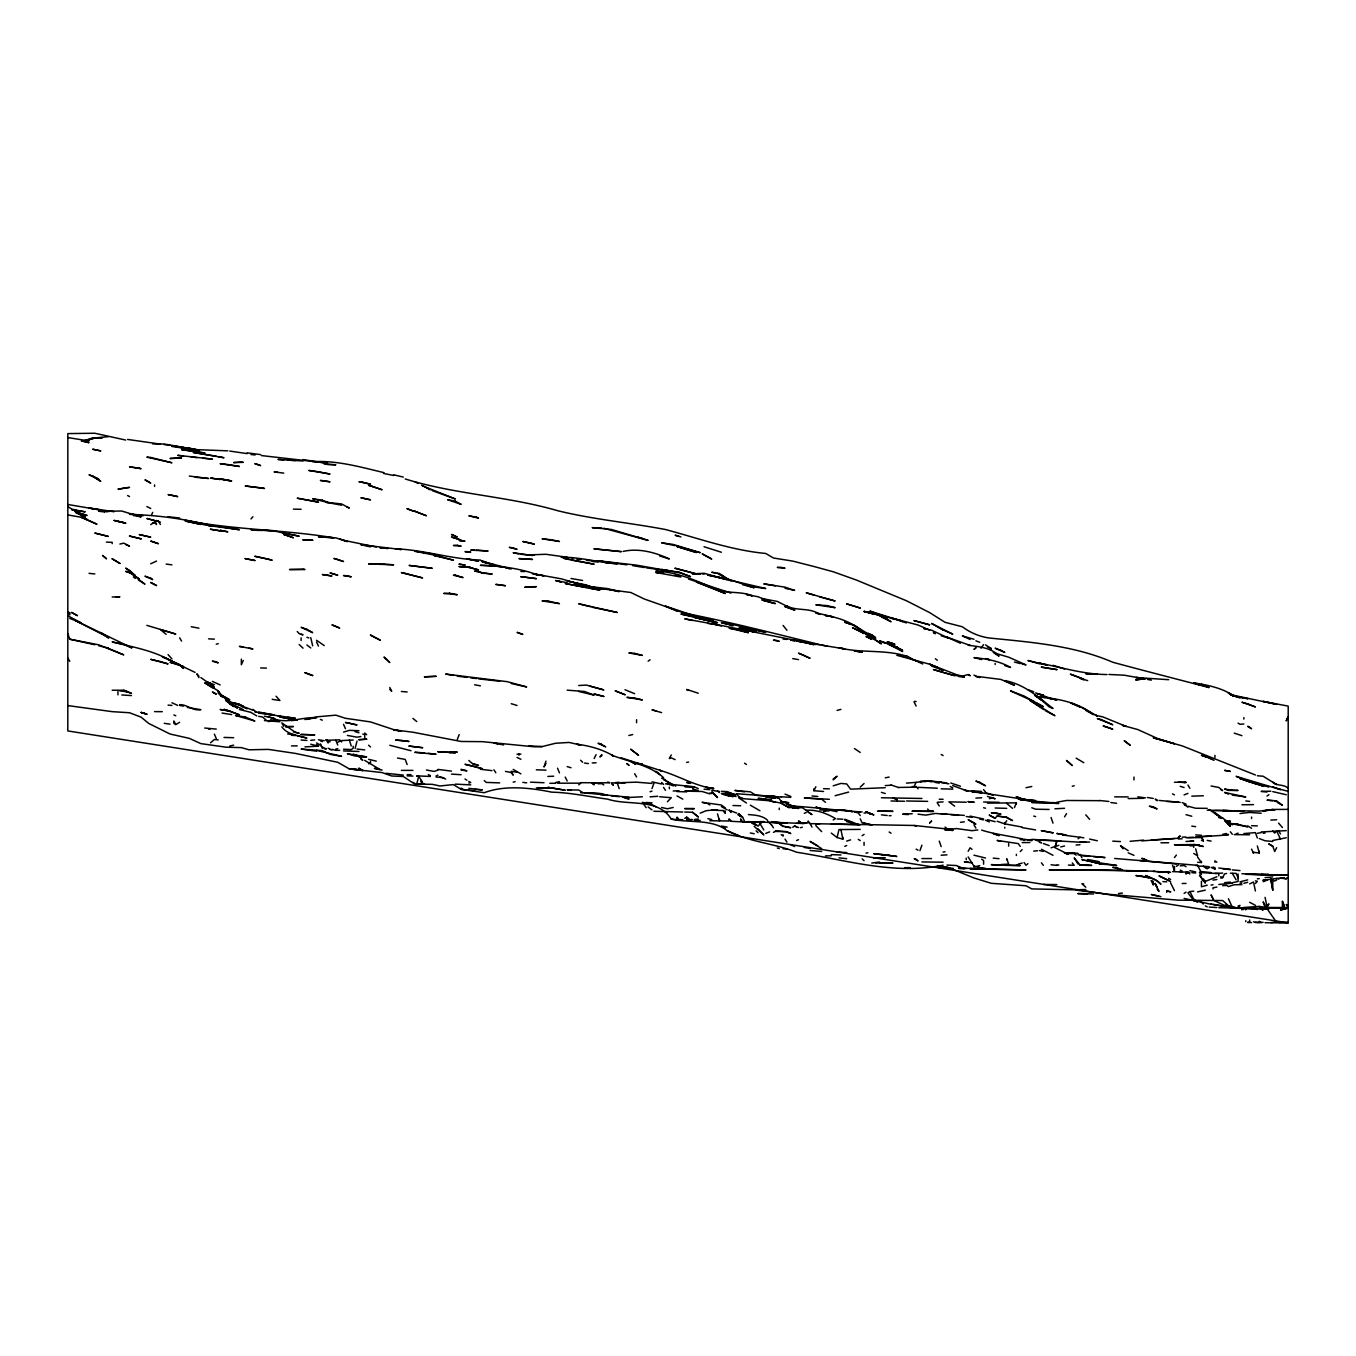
<?xml version="1.0" encoding="UTF-8"?>
<svg xmlns="http://www.w3.org/2000/svg" width="1356" height="1356" viewBox="0 0 1356 1356"><rect width="100%" height="100%" fill="white"/><g stroke="black" fill="none" stroke-linecap="round" stroke-linejoin="round"><path stroke-width="1.5" d="M842.856 837.33L842.856 839.161L837.076 837.533L838.991 829.567L860.196 829.397M545.96 761.123L544.027 766.988L545.96 763.462M919.961 850.653L921.894 845.212M651.982 788.565L653.914 783.344M1014.441 807.6L1016.373 802.854L987.439 803.125M151.38 515.382L152.669 512.382M243.266 660.474L241.351 664.745L241.351 659.135M357.018 741.122L355.086 748.495M921.894 781.548L916.114 782.361L914.181 786.429L912.249 786.65M823.567 791.497L813.939 790.717L815.854 786.751M594.148 758.529L596.081 754.648M1276.64 847.686L1274.708 851.517L1272.775 846.28L1268.928 843.991L1272.775 846.28M1220.722 878.095L1222.654 877.671L1224.587 873.874L1226.502 873.484M671.271 754.953L669.339 758.529L671.271 757.835L675.119 759.631M968.167 851.263L970.099 847.839L972.015 849.314M1064.562 816.854L1066.494 813.651M1006.728 820.702L1004.796 823.872L997.084 821.261M457.277 739.512L459.192 734.596M1243.859 907.469L1259.283 906.384L1265.063 907.283L1268.928 903.91L1266.996 907.469L1288.2 907.537L1286.268 904.486L1288.2 906.554M1174.449 857.585L1176.381 855.06M601.861 754.512L599.928 756.97L601.861 755.563M250.979 518.958L252.911 516.721M1255.419 883.502L1257.351 881.247L1255.419 880.858M667.406 801.803L671.271 797.701L659.694 796.769M1020.221 851.585L1022.153 849.619M975.879 647.507L973.947 649.456L975.879 648.066M833.211 779.886L837.076 776.225L833.211 778.954M860.196 787.141L864.06 783.531M981.015 648.253L983.592 644.609M578.724 784.836L580.656 783.158L557.519 783.192M210.502 742.817L214.35 739.529L218.214 739.868M1187.941 872.196L1186.025 873.789L1187.941 872.196L1172.533 871.62M997.084 816.058L1006.728 817.261L1004.796 816.787L1012.508 820.6L1006.728 817.261L997.084 816.058L995.151 818.295L989.372 815.159L995.151 818.295M1288.2 877.807L1286.268 878.129L1286.268 879.197L1280.488 877.637L1278.555 879.146L1278.555 878.196L1263.131 880.281M648.134 661.186L650.066 659.745M1266.996 796.023L1268.928 794.65M1178.313 837.228L1180.228 835.872L1178.313 838.228L1151.312 840.008M1189.873 891.587L1187.941 892.858L1193.738 900.638L1197.585 901.994L1193.738 899.181L1189.873 891.587L1193.738 891.163M1176.381 866.315L1178.313 865.026M1184.093 893.401L1186.025 892.129M765.733 833.398L769.598 831.872M862.128 835.703L864.06 834.432M150.736 524.619L154.584 522.094L156.516 523.721M684.763 818.346L686.695 817.176L690.543 820.278L686.695 819.804L686.695 817.176L688.628 818.973M798.515 827.567L794.65 825.957L792.735 827.313M833.211 819.973L835.143 818.838M175.788 724.528L173.873 721.002L173.873 723.324L175.788 724.528L179.653 722.307M1249.639 883.926L1253.503 882.027L1255.419 890.977M1058.782 845.364L1051.07 847.805M694.408 819.533L698.255 818.973M773.445 832.364L775.378 831.414L786.938 831.736L790.802 833.55L786.938 832.126M1239.994 881.858L1247.706 879.858M871.772 863.043L879.485 862.043M835.143 795.701L848.636 792.09M150.736 563.774L156.516 561.079M1197.585 866.128L1203.365 866.213L1207.23 868.62L1209.162 867.738M796.582 840.55L798.515 839.686M1201.45 874.671L1199.518 872.484L1201.45 871.586L1211.078 872.569M87.106 440.378L83.258 441.073L92.903 437.802L102.531 437.666L94.818 437.971L85.191 440.564L89.038 440.937L67.834 437.581M337.746 742.207L339.661 741.359M1203.365 880.824L1199.518 875.027L1205.298 883.197L1205.298 881.434L1216.874 876.773M353.17 740.037L341.593 740.562L341.593 741.902L339.661 739.851L326.169 740.291M700.188 813.176L705.967 810.735L711.747 810.125L723.324 810.566L725.257 813.125L725.257 810.939M1247.706 882.264L1243.859 883.332M436.056 775.971L437.988 775.174M1239.994 883.705L1241.927 882.909M732.969 805.515L740.681 805.752M1238.079 906.13L1239.994 905.367L1238.079 907.554L1243.859 907.893M1261.216 832.618L1257.351 833.313M1184.093 794.887L1187.941 793.396M804.294 813.295L806.227 812.549M1286.268 830.635L1261.216 831.94M979.727 865.586L973.947 867.179M1078.054 838.788L1079.986 837.262L1062.629 835.008M1027.933 863.67L1026 865.247L1024.068 862.501M1266.996 809.939L1263.131 811.38L1272.775 809.447L1288.2 809.396M1236.147 833.855L1238.079 833.143M437.988 770.072L434.14 771.428L426.428 769.988M306.897 719.409L316.541 716.866L335.813 715.154L345.458 718.29L370.51 721.917L395.579 730.24L401.359 731.121L393.647 729.816L412.936 732.223L461.125 741.478L482.329 741.664L534.383 746.817L542.095 746.597L555.587 743.258L569.096 742.444L580.656 745.054L576.809 744.224C589.555 745.766 602.369 749.326 613.437 755.953L611.505 755.089C628.896 761.886 649.422 764.852 663.559 777.649M650.066 791.735L651.982 791.124M846.703 841.093L850.568 839.889M89.038 439.785L94.818 437.971L108.311 436.7M833.211 785.819L840.923 783.429L846.703 783.938L850.568 789.158L885.265 787.7M983.592 801.989L999.016 802.328M468.837 783.09L470.769 782.497L468.837 781.48M216.282 644.219L218.214 643.642M989.372 798.701L991.304 798.125M800.447 827.719L802.362 827.177M1207.23 885.163L1201.45 886.773L1201.45 881.214M1263.131 881.654L1265.063 881.129M1213.01 900.062L1230.367 908.113L1232.299 907.588M837.076 710.425L840.923 709.374M968.167 674.559L970.099 675.644L968.167 674.559L962.387 676.119L956.607 674.695L929.606 664.203L896.841 655.321L908.401 656.779L912.249 659.067L902.621 656.033L908.401 656.779C885.943 648.965 861.823 653.524 838.991 647.795L844.788 648.914L796.582 641.1M1018.288 864.111L1022.153 863.077M1286.268 837.754L1272.775 840.483M513.178 782.158L515.111 781.649M343.526 732.138L349.306 730.342L358.95 730.748M1195.653 836.94L1211.078 835.788M1263.131 880.213L1266.996 880.434M1184.093 782.649L1186.025 782.175L1174.449 782.259M628.862 735.511L632.71 734.545M1197.585 891.892L1205.298 890.146M1286.268 908.554L1280.488 910.029L1288.2 908.062L1265.063 907.961M119.887 544.044L123.735 543.163L129.532 546.163L125.667 544.468M1060.714 846.907L1064.562 846.008M609.573 782.785L592.216 782.887L594.148 784.836L592.216 783.429M1072.274 786.209L1074.206 785.768M1222.654 834.364L1226.502 833.482M673.203 807.481L667.406 808.786L661.626 807.481M67.834 705.578L112.175 711.646L129.532 712.748L141.092 717.155L148.804 723.494L170.008 734.003L189.298 738.359L200.858 743.613L225.927 747.173L241.351 747.614L249.063 749.8L268.335 749.393L295.32 753.394L337.746 762.292L349.306 768.903L382.087 772.581L391.714 775.988L403.291 776.496L414.851 784.158L432.208 784.31L439.92 785.971L453.413 784.599L461.125 789.345L484.262 792.701C504.957 784.904 530.23 787.768 551.739 792.158C570.707 792.633 588.724 796.633 607.641 799.142C628.777 806.091 658.016 797.667 671.271 819.109C688.95 823.177 712.341 818.668 727.172 830.72C749.207 842.076 774.09 843.263 796.582 852.229C845.093 859.721 893.536 875.298 943.098 865.179M229.774 746.003L233.639 745.156M337.746 748.631L335.813 749.054L335.813 750.36L339.661 750.309M739.393 797.311L736.817 794.345L732.969 795.175L736.054 796.633M837.076 818.939L842.856 819.194M1026 787.717L1031.78 786.497M686.695 762.428L688.628 762.038M1130.107 841.296L1143.6 840.11M416.784 775.971L418.716 776.31L416.784 783.887L424.496 783.649M1056.849 802.227L1066.494 800.481L1099.258 800.667M304.964 719.528L316.541 717.663C301.727 716.765 286.387 724.528 272.183 718.138L277.98 720.765L274.115 719.019M1230.367 908.147L1236.147 907.978M555.587 782.514L559.452 781.768M885.265 777.819L889.129 777.073M208.57 729.138L210.502 728.765M1216.874 887.078L1213.01 887.807L1213.01 888.943M268.335 721.595L270.268 721.239M104.463 511.941L98.683 511.246L121.82 511.043L141.092 516.89L137.244 516.161M1278.555 921.826L1270.843 922.588M112.175 690.238L123.735 690.255L131.447 693.391L123.735 690.255M1276.64 704.34L1263.131 701.357L1288.2 706.12L1288.2 922.86L1265.063 922.707M846.703 845.517L844.788 846.33M1203.365 795.752L1191.805 796.158M1265.063 877.637L1272.775 876.942M1245.791 908.52L1255.419 908.978L1253.503 908.113L1257.351 909.554L1255.419 908.401M626.93 797.548L642.354 796.786M360.882 736.579L357.018 737.189L347.373 735.427M1213.01 880.095L1216.874 879.502M657.779 796.277L650.066 796.853M1211.078 885.078L1213.01 884.79M152.669 522.891L154.584 522.602M823.567 811.464L829.364 810.617L827.431 810.142M943.098 852.06L945.03 851.788M623.065 551.417C638.778 547.943 655.05 552.333 669.339 558.926L659.694 555.96M358.95 756.97L366.662 756.868L347.373 753.75L355.086 755.97M815.854 824.414L819.719 823.872M297.252 745.885L291.472 745.919M912.249 813.719L902.621 814.244L908.401 814.583M865.992 853.094L867.908 852.805M977.812 829.923L972.015 830.703L956.607 828.584L945.03 829.719L952.743 830.448M1153.244 871.45L1170.601 872.264M1118.547 893.536L1122.395 893.045M580.656 792.735L601.861 793.718L607.641 795.345L599.928 794.43L628.862 797.209M355.086 731.596L358.95 732.782M966.235 802.227L948.895 801.871L954.675 806.142M1272.775 809.447L1259.283 811.091L1222.654 810.549L1243.859 811.38M1222.654 835.042L1228.434 834.364M264.471 720.578L279.895 721.765M804.294 822.753L808.142 822.939L808.142 821.024L810.074 823.634L914.181 825.465L952.743 829.601L945.03 829.719M960.455 822.295L964.319 821.838M1218.79 884.502L1232.299 883.146M742.596 798.65L769.598 800.752L781.158 803.176L788.87 807.549L802.362 807.718L812.007 814.6L808.142 812.125M1239.994 813.515L1249.639 812.43L1261.216 813.261M258.691 716.341L262.555 716.985L266.403 720.358M1195.653 865.552L1197.585 865.331L1201.45 872.891M979.727 659.219L981.659 659.457L973.947 657.609C986.371 658.813 999.27 660.999 1010.576 667.44L1004.796 665.576M1064.562 808.295L1054.917 808.786M131.447 695.577L121.82 694.95M1228.434 834.906L1201.45 836.788L1203.365 840.991L1201.45 840.313M1033.713 851.127L1037.577 850.754M1241.927 804.769L1253.503 804.65M1224.587 882.671L1230.367 882.095M310.744 740.308L314.609 739.935M1222.654 885.722L1226.502 885.349L1228.434 886.553L1234.214 884.739L1241.927 884.654M869.84 814.244L871.772 814.075L865.992 811.854L873.705 814.871L865.992 811.854M1068.426 865.077L1074.206 865.298L1072.274 862.925M1270.843 820.092L1276.64 819.753M517.043 754.19L520.89 754.089M1076.122 845.042L1079.986 844.703M906.469 783.124L916.114 782.361M1180.228 865.857L1184.093 865.518L1186.025 866.687M1199.518 872.484L1218.79 873.637L1218.79 875.807M1232.299 882.722L1238.079 881.502L1238.079 873.959M106.395 511.551L112.175 511.076L104.463 511.704M796.582 823.312L806.227 823.261M1056.849 865.094L1058.782 864.942M975.879 798.108L981.659 797.769M615.353 782.565L619.217 782.276M937.318 802.277L943.098 801.888M1128.175 796.921L1114.683 796.87M1243.859 723.968L1239.994 724.274L1238.079 723.121M1263.131 833.228L1265.063 833.076M291.472 720.646L297.252 720.036L291.472 719.985M1141.684 840.89L1174.449 838.567M1257.351 878.79L1259.283 878.671M1228.434 907.961L1218.79 907.689M208.57 638.846L214.35 639.151M941.183 855.229L946.963 854.839M1189.873 841.381L1193.738 841.127L1186.025 841.432M885.265 785.599L891.045 785.226M561.384 557.248C580.215 556.96 598.606 562.655 617.285 563.791L605.725 562.757M889.129 815.753L891.045 815.634M162.296 711.68L154.584 711.612M927.673 801.362L906.469 800.989M1178.313 839.008L1182.161 838.788M1243.859 833.584L1255.419 832.618L1257.351 837.974M116.023 597.013L119.887 596.81L112.175 596.979M941.183 788.836L952.743 789.124M578.724 685.509L586.436 685.085L603.793 689.916L590.301 686.255M1288.2 922.317L1278.555 922.504M401.359 770.378L412.936 770.394M1143.6 798.294L1128.175 798.582M1222.654 873.111L1214.942 873.366M455.345 784.124L470.769 784.887M592.216 762.953L596.081 762.784M316.541 744.63L318.457 746.19L304.964 746.868M547.875 776.446L553.672 776.208M598.013 783.785L601.861 783.615L603.793 784.921M673.203 790.989L678.983 790.751M966.235 816.498L972.015 817.38M1186.025 837.737L1201.45 837.601M1234.214 834.601L1249.639 834.788M1187.941 837.533L1193.738 837.296M474.617 549.977L470.769 550.129L488.109 551.028L476.549 550.078M1016.373 865.264L1018.288 865.196M1286.268 874.993L1288.2 874.925M285.692 726.799L293.404 726.562L285.692 726.511M569.096 789.921L578.724 790.006L582.588 792.497M925.758 781.581L919.961 781.565L925.758 780.751L946.963 782.904M1182.161 837.16L1186.025 837.025M995.151 808.006L1006.728 808.362M542.095 746.597L528.603 745.817M1159.024 871.976L1166.736 871.755L1168.669 872.976L1168.669 871.586M1079.986 889.689L1085.766 889.519M1255.419 922.555L1263.131 922.334M293.404 509.144L301.117 509.28M561.384 557.401L567.164 557.248L545.96 554.282L530.535 554.824L534.383 555.265M933.47 811.38L912.249 811.193L933.47 811.38L929.606 811.312L927.673 809.024M885.265 857.687L873.705 857.958M864.06 813.041L865.992 812.99M840.923 854.958L831.279 854.636M904.554 867.721L910.334 867.603M790.802 797.328L781.158 796.786M166.161 564.096L171.941 564.825M898.757 787.429L916.114 787.175M1089.631 842.076L1079.986 842.042L1085.766 842.076M189.298 449.361L227.842 450.836M1108.903 801.464L1099.258 800.481M825.499 855.89L831.279 855.805M682.831 812.007L653.914 811.278M1226.502 821.329L1230.367 821.278L1226.502 821.329M946.963 783.751L948.895 783.734M1270.843 791.209L1261.216 791.395L1266.996 791.972M1022.153 842.601L1029.865 842.517M1160.956 842.822L1168.669 842.737M1193.738 844.534L1174.449 844.788L1199.518 844.957L1193.738 844.534L1203.365 846.5L1195.653 844.754M1026 839.449L1020.221 839.483L1031.78 840.025M1087.698 859.518L1099.258 861.67M407.139 774.649L411.004 774.632M549.807 783.293L555.587 783.26M831.279 824.024L860.196 824.889L850.568 823.007L858.28 824.516L844.788 819.227M943.098 862.196L921.894 861.924M1230.367 873.213L1236.147 873.383L1238.079 877.79M89.038 507.941L114.107 511.754M343.526 750.936L358.95 751.461M881.417 797.769L921.894 798.464M759.953 821.6L763.801 821.6M939.25 868.128L948.895 868.111M1066.494 853.534L1076.122 853.534M977.812 867.569L985.524 868.281M179.653 704.662C187.128 704.323 192.772 711.256 200.858 709.663L187.365 707.408M256.776 530.399L262.555 530.399M596.081 782.768L580.656 782.7M696.323 791.192L684.763 791.158L702.12 791.48L709.832 793.921M1060.714 840.805L1035.645 840.11L1039.493 841.364M376.29 761.157L368.595 759.326M694.408 820.38L700.188 820.414M891.045 800.972L904.554 801.26M711.747 809.888L717.544 809.922M1078.054 893.757L1087.698 893.824L1078.054 893.435M152.669 443.904L164.229 444.005L198.925 450.124L171.941 445.599M312.677 461.65C336.966 460.277 360.628 467.074 384.002 472.651M939.25 799.243L943.098 799.277M1054.917 802.633L1031.78 802.447L1058.782 803.447L1054.917 803.091M1214.942 810.515L1228.434 810.634L1207.23 810.176M875.62 862.941L892.977 863.094L879.485 862.772M621.15 782.632L636.574 782.175L651.982 783.429M1207.23 808.346L1195.653 808.244L1187.941 806.21M1245.791 874.332L1284.352 875.23L1245.791 874.128M1043.357 884.434L1056.849 884.57M1093.478 894.011L1083.834 893.621M1213.01 904.638L1238.079 908.317L1266.996 908.605L1276.64 922.436M177.721 447.056L191.213 448.446M567.164 690.153L584.521 691.492L594.148 695.153L578.724 691.441M461.125 770.038L466.905 770.835L461.125 769.31M786.938 823.058L771.513 822.211L804.294 823.533M611.505 783.531L613.437 785.277L611.505 782.887L624.997 783.158M684.763 812.041L692.475 812.261L698.255 816.871L692.475 812.261M690.543 819.549L692.475 819.566M1000.948 865.298L991.304 864.636L1020.221 865.569L1004.796 865.348M771.513 822.55L779.225 822.668L781.158 824.126L781.158 822.855M1211.078 867.332L1214.942 869.094L1214.942 867.552L1213.01 867.348M945.03 868.23L953.302 868.348M959.489 868.45L963.624 868.501M969.811 868.586L1026 869.925L972.015 868.908M436.056 776.988L443.768 777.734M544.027 782.717L530.535 782.175M759.953 822.363L746.461 821.939M1079.986 865.196L1091.546 865.382L1079.986 865.196M958.523 868.382L966.235 868.518M970.099 868.586L973.947 868.654L960.455 867.942L956.607 865.552L946.963 865.06M914.181 701.442L916.114 701.493M1056.849 865.365L1051.07 864.772M1247.706 874.196L1268.928 874.569L1261.216 874.332M520.89 571.469L524.755 571.554M499.686 782.887L486.194 782.412L484.262 780.564M692.475 786.734L684.763 786.582L692.475 786.853M536.315 787.938L553.672 788.277L565.232 790.209L547.875 787.361L553.672 788.277L538.247 787.683M661.626 783.988L651.982 781.887M686.695 791.887L677.051 791.548M806.227 810.244C816.431 809.498 826.414 813.312 835.143 818.363M1155.176 871.196L1126.26 870.705L1142.583 871.213M291.472 734.715L295.32 734.799L287.608 733.969M971.15 791.328L981.659 791.565L972.015 791.26L981.659 792.667M678.983 819.6L677.051 819.685L677.051 817.346L678.983 819.6L682.831 819.685M1108.903 674.457L1124.327 675.203L1143.6 678.661L1137.82 677.542M1209.162 907.079L1216.874 907.52M260.623 667.932L266.403 668.101M950.81 783.022L960.455 786.226M788.87 805.888C813.346 807.006 837.584 810.651 862.128 811.956M823.567 788.7L829.364 788.853M786.938 831.736L775.378 830.821M1079.986 842.229L1031.78 839.347M274.115 530.671L250.979 529.688L272.183 530.874M223.994 737.427L233.639 737.715M324.237 748.732L326.169 748.8M316.541 750.36L341.593 756.309L330.033 754.36L322.321 750.58L301.117 749.071L316.541 751.19M545.96 770.14L536.315 769.818M1137.82 796.836L1145.532 797.887M1180.228 802.379L1159.024 800.43M588.368 793.328L601.861 793.718L584.521 793.158M1156.871 871.637L1160.956 871.772M582.588 580.47L571.012 578.487M1268.928 810.04L1274.708 810.21M1251.571 825.702L1257.351 825.889M779.225 822.668L767.665 822.092M407.139 775.886L412.936 776.073M821.651 799.023L804.294 797.989L829.364 799.294M339.661 538.959L347.373 541.586L335.813 537.874L318.457 536.807L333.881 537.807C284.421 529.62 234.452 529.959 185.433 520.416L210.502 525.179L206.637 524.535M106.395 542.112L112.175 542.332L112.175 543.637M1166.736 801.498L1178.313 801.921M1189.873 845.771L1193.738 845.907L1193.738 847.398M1268.928 908.961L1241.927 908.062L1241.927 909.927M734.884 794.074L721.392 793.565L732.969 793.955L727.172 791.599L721.392 791.294M1076.122 855.161L1074.206 853.314L1064.562 852.941L1078.054 853.348L1078.054 854.822L1105.055 857.568L1093.478 856.602M646.202 567.842L669.339 570.944L636.574 565.147L599.928 561.011L626.93 564.842M418.716 775.971L430.276 776.429M819.719 809.956L842.856 810.074L852.5 811.702C840.432 808.108 827.668 812.041 815.854 807.04L821.651 808.854M860.196 812.159L854.416 811.922L858.28 812.905L860.196 815.566M921.894 858.551L931.538 858.551M198.925 523.789L212.417 526.162C185.263 518.789 157.804 515.161 129.532 514.399M586.436 560.435L601.861 561.096M571.012 789.921L567.164 789.751L571.012 790.395M1074.206 853.314L1064.562 852.873L1068.426 854.416L1054.917 847.619M495.821 566.062L480.397 565.316C500.025 565.808 519.755 568.3 538.247 575.063L534.383 573.995L544.027 575.842L532.467 573.842M1241.927 873.722L1253.503 874.298M1110.835 802.532L1116.615 803.277M769.598 796.277L775.378 796.565L736.817 793.752M1027.933 839.686L1031.78 839.873M837.076 852.06L846.703 852.551M326.169 464.311L335.813 464.803L324.237 464.142M1056.849 803.43L1020.221 799.701M619.217 796.701L611.505 795.87M709.832 820.736L729.104 821.007L729.104 819.16L731.037 821.295L750.309 822.312M1112.767 841.161L1120.48 841.567M416.784 776.208L418.716 776.31L422.564 782.192M665.491 811.752L667.406 811.854M838.991 857.873L846.703 858.687M1162.889 881.603L1166.736 881.807M1266.996 908.605L1259.283 908.198L1263.131 910.045L1261.216 908.927M601.861 528.162L592.216 527.637L611.505 529.467L648.134 540.383L603.793 528.264M474.617 789.446L482.329 789.87L468.837 788.361M792.735 807.922L798.515 808.227L790.802 807.108L798.515 808.532M1168.669 679.695L1135.887 677.525L1143.6 678.78M1232.299 869.908L1239.994 870.586M424.496 752.885L414.851 752.309L436.056 754.275L428.343 753.326M968.167 862.06L964.319 861.84L972.015 862.874M1247.706 922.266L1251.571 922.588M1178.313 782.175L1186.025 782.615M1024.068 799.616L1016.373 796.735L1024.068 799.616L1035.645 800.633L1020.221 799.057L1029.865 799.989M461.125 789.345L474.617 790.701M1195.653 834.906L1201.45 835.262M303.032 461.006L277.98 459.447L283.76 459.837M451.48 774.106L461.125 774.717M646.202 802.464L651.982 802.837M748.393 814.566C754.919 815.092 762.869 815.515 767.665 820.431M171.941 446.463L191.213 449.328M287.608 460.091L295.32 460.599M195.078 477.227L208.57 478.482L189.298 476.058M1097.343 673.983L1085.766 673.695L1093.478 674.288M168.076 705.154L171.941 705.408M301.117 740.037L306.897 740.427M437.988 769.411L451.48 771.123M765.733 795.921L781.158 796.989M1197.585 862.28L1201.45 862.535L1201.45 861.382M401.359 691.475L407.139 691.967M785.022 802.057L788.87 802.803L781.158 801.498L779.225 798.531L773.445 796.447L756.089 795.311L750.309 791.836L734.884 790.446L744.529 791.853M1114.683 858.467L1197.585 865.331M1272.775 880.892L1272.775 890.214L1270.843 879.23L1274.708 881.027L1276.64 880.027L1276.64 878.366M821.651 851.449L810.074 850.483M783.09 848.788L786.938 849.059M825.499 615.438C838.55 617.489 852.009 622.302 862.128 631.15M918.046 787.311L937.318 788.226M725.257 807.871L721.392 805.023L702.12 802.294L705.967 803.311M222.062 479.176L218.214 478.888L231.706 481.007L222.062 479.176L229.774 480.583M478.482 678.864L499.686 681.221M1218.79 868.026L1230.367 869.332M1081.918 855.704L1089.631 856.314M1232.299 795.091L1245.791 796.989L1224.587 792.446L1228.434 794.124M491.974 770.632L480.397 769.259M1209.162 866.704L1203.365 866.23L1207.23 868.62M941.183 782.056L925.758 780.751L931.538 781.785M972.015 791.819L981.659 792.904M945.03 814.261L935.386 813.447L925.758 815.125L918.046 814.159M1139.752 860.552L1176.381 863.925M1186.025 872.196L1189.873 872.518M881.417 854.585L889.129 855.246L873.705 853.687L896.841 856.467L885.265 854.907M1257.351 775.751L1263.131 776.242L1276.64 784.599L1272.775 782.259C1277.267 786.412 1284.064 783.904 1288.2 788.345M1272.775 800.667L1266.996 800.176L1276.64 800.871L1282.42 805.261L1277.911 802.871M665.491 783.836L694.408 786.785M1191.805 872.688L1195.653 873.01M1180.228 872.044L1182.161 872.213M937.318 866.06L946.963 866.908L973.947 877.976L991.304 883.315L1026 885.756L1031.78 888.909L1074.206 889.824L1106.971 894.146L1178.313 900.164L1222.654 900.537L1230.367 907.367L1211.078 903.927M505.466 771.395L511.246 772.564L513.178 775.14L511.246 771.344L517.043 772.242M567.164 582.639L555.587 580.554L561.384 582.114L557.519 580.876M204.722 728.036L216.282 729.087M812.007 795.955L817.787 796.464M351.238 768.699L357.018 769.208M993.236 858.145L999.016 858.67M1228.434 906.011L1230.367 906.198M663.559 573.215L655.846 572.52L680.915 577.012M331.949 749.292L335.813 750.36M946.963 814.261L941.183 813.719L964.319 815.397M950.81 814.617L958.523 815.329M771.513 799.616L758.021 798.362L765.733 799.074M202.79 458.209L212.417 459.108L177.721 455.328L183.501 456.141M592.216 561.503L598.013 562.028M468.837 567.3L478.482 569.859L470.769 567.825M783.09 639.066L786.938 639.439M964.319 676.576L952.743 675.135L933.47 669.593L954.675 675.746M1049.137 809.464L1035.645 809.193L1031.78 807.769M704.035 789.175L709.832 789.717M677.051 819.685L671.271 819.109M250.979 454.548L255.148 454.955M261.403 455.565L327.542 463.125M594.148 588.046L605.725 589.25M291.472 735.223L295.32 735.613M723.324 794.565L734.884 796.108M717.544 589.47C728.731 593.962 741.122 590.962 752.241 595.86L746.461 594.453L758.021 596.776L767.665 600.572L761.886 598.555L777.31 601.42L788.87 607.234L786.938 606.098C797.277 611.285 810.142 607.319 819.719 614.404L815.854 612.929M89.038 573.351L94.818 573.927M700.188 574.283L692.475 573.893L704.035 573.283L719.46 577.52M520.89 554.248L532.467 555.452L513.178 552.79L518.958 553.892M1245.791 800.955L1249.639 801.362M119.887 690.95L127.6 691.746L123.735 691.204M133.38 515.585L137.244 515.975M318.457 739.732L324.237 740.715M191.213 456.989L197.01 457.616M792.735 639.964L815.854 644.456L713.68 623.93L721.392 626.048M945.03 829.567L952.743 830.414M357.018 749.054L364.73 749.902M355.086 755.614L364.73 756.682M1106.971 674.542C1083.19 674.373 1060.663 667.067 1037.577 662.779L1047.205 665.101L1027.933 660.525L1039.493 663.813M243.266 646.846L239.419 646.405L252.911 648.931L249.063 648.168M179.653 518.026L168.076 516.704M1054.917 699.798L1056.849 700.035L1049.137 698.103M287.608 717.324L295.32 718.222L258.691 713.087M881.417 814.854L887.197 815.515M677.051 611.217L665.491 606.132L696.323 616.438L713.68 620.15L692.475 615.98L644.27 598.996L630.777 592.487L598.013 588.267L567.164 581.046L586.436 584.995L594.148 588.131L590.301 586.623L607.641 588.606L619.217 591.589L609.573 589.674M1153.244 798.447L1147.464 797.481M522.823 782.378L526.67 782.836M229.774 451.073L247.131 453.616M470.769 677.864L476.549 678.559M781.158 801.057L792.735 806.227L786.938 804.074M1222.654 868.704L1230.367 869.637M1186.025 883.434L1182.161 883.502M1000.948 864.552L1008.661 864.111L1006.728 858.704L1006.728 859.653M815.854 612.793L833.211 616.878L825.499 615.624M713.68 788.243L705.967 787.294L713.68 788.684C694.509 785.853 678.051 775.446 659.694 770.31L661.626 770.869L621.15 757.818M349.306 768.903L362.798 770.581L358.95 768.259L362.798 770.581M457.277 676.186L466.905 677.39M268.335 714.527L274.115 715.256M1089.631 839.093L1097.343 840.771M571.012 560.045L594.148 564.215L563.299 558.18L569.096 559.587M1259.283 922.673L1253.503 921.843M247.131 452.853L260.623 454.599M160.364 444.107L127.6 439.429M164.229 444.599L170.008 445.344M584.521 763.072L588.368 763.564M1259.283 851.229L1259.283 853.026L1253.503 852.28L1253.503 853.297L1251.571 849.127M283.76 473.125L274.115 471.871L277.98 472.38M200.858 523.45L204.722 523.975M837.076 811.685L829.364 810.125M754.173 586.979L765.733 588.521L707.9 575.012M1191.805 826.143L1195.653 826.668M171.941 445.87L198.925 450.124M1045.29 697.713L1037.577 696.662C1057.019 698.611 1077.867 701.933 1093.478 714.663L1085.766 710.391M141.092 712.425L146.872 714.171L141.092 712.425L144.956 713.578M1197.585 684.17L1207.23 686.594L1201.45 684.339L1209.162 687.577C1176.906 679.136 1144.871 670.932 1112.767 662.253C1073.833 645.405 1031.153 642.236 989.372 638.015A57.85 57.85 0 0 1 962.387 626.777L945.03 622.319L929.606 612.573L906.469 600.759L856.348 580.029L833.211 571.757L813.939 566.503L792.735 561.096L773.445 558.011L765.733 553.468C731.206 550.214 698.747 538.4 665.491 529.518C629.574 522.704 593.114 519.433 557.519 510.67C507.669 496.143 454.938 494.431 405.224 478.956M941.183 782.565L945.03 783.107M164.229 723.324L170.008 724.138M1085.766 860.399L1089.631 860.941M871.772 825.092L862.128 822.77L860.196 818.838M785.022 826.889L790.802 827.702L783.09 826.075L779.225 823.482L783.09 826.601M707.9 623.421L717.544 624.811L684.763 618.845L692.475 620.489M1079.986 837.262L1083.834 837.822M272.183 699.34L279.895 700.493L276.048 696.204M711.747 790.345L719.46 791.48M239.419 709.51L250.979 712.392M1211.078 785.988L1218.79 787.446L1222.654 790.65L1220.722 789.582M958.523 676.441L964.319 677.339M497.754 566.401L503.534 567.3M129.532 513.721L143.024 515.805M90.971 508.483L98.683 509.687L67.834 504.5M1064.562 834.652L1056.849 833.465L1066.494 835.228M303.032 459.582L325.949 463.176M675.119 575.147L678.983 575.758M536.315 574.537L534.383 573.978L561.384 578.842L578.724 583.944M979.727 868.281L985.524 869.196L973.947 866.026M1288.166 922.843L67.8 730.935L67.834 433.598L94.818 433.242L125.667 440.056M1193.738 682.848L1199.518 684.763L1193.738 682.882C1207.772 685 1222.383 687.984 1234.214 696.153L1232.299 695.425L1239.994 697.967M977.812 676.491L1000.948 679.458L1014.441 685.305L1010.101 683.255M727.172 827.109L721.392 826.058L725.257 828.279M385.935 773.276L403.291 775.09M576.809 558.875L580.656 559.503M222.062 713.053L231.706 714.595M632.71 565.638L644.27 567.52M1087.698 865.026L1079.986 864.891L1074.206 857.89L1078.054 864.06M1265.063 786.158L1268.928 786.785L1247.706 781.293L1236.147 776.361L1280.488 789.616L1272.775 786.751M1272.775 841.483L1265.063 840.788L1259.283 838.533M804.294 847.483L810.074 848.432M586.436 587.657L565.232 583.521L599.928 590.08L588.368 588.114M94.818 644.761L69.766 639.201L67.834 633.642M1022.153 827.058L1004.796 823.872L1004.796 822.516M775.378 585.826L763.801 583.877L785.022 587.148L794.65 590.385L790.802 589.623M179.653 705.459L183.501 706.12M846.703 821.702L850.568 822.363M1022.153 827.618L1035.645 829.94M792.735 658.609L798.515 659.626M453.413 675.407L445.7 674.068L507.398 681.695L526.67 686.933L511.246 683.509M935.386 782.446L939.25 783.124M576.809 558.723L580.656 559.418M67.834 514.924L81.326 517.297L96.751 524.111L81.326 517.297L87.106 519.145M599.928 743.63L598.013 743.291L605.725 746.868L599.928 743.63L601.861 744.546M572.944 584.911L580.656 586.3M686.695 782.565L690.543 783.243M1207.23 840.398L1211.078 841.11M968.167 837.262L972.015 838.161M1083.834 884.044L1081.918 883.688L1085.766 887.214M748.393 585.894L752.241 586.623M661.626 572.198L655.846 571.113C680.814 572.096 702.984 583.826 725.257 593.521L696.323 581.978L721.392 591.708M474.617 684.78L480.397 685.848M191.213 626.726L198.925 628.184M69.766 639.201L98.683 644.812L123.735 654.863L106.395 647.609L108.311 648.117L98.683 645.71M258.691 712.019L274.115 714.934L254.843 711.934M750.309 832.991L754.173 833.72M287.608 533.976L299.184 536.179L274.115 530.976M117.955 521.331L125.667 523.145L114.107 520.433L125.667 523.145M1286.268 794.752L1272.775 791.616M979.727 819.109L983.592 819.855M715.612 573.012L711.747 572.266L719.46 573.503L731.037 581.114M1147.464 679.407L1151.312 680.153M725.257 792.09L731.037 793.226M1276.64 704.391L1230.367 694.628L1234.214 696.153L1228.434 693.102L1234.214 696.153M383.511 473.43L393.647 475.464M218.214 456.599L223.994 457.752L193.145 452.429L216.282 456.226M677.051 795.955L682.831 799.142M1241.927 909.147L1243.859 909.537M628.862 798.311L623.065 797.142L628.862 799.311M1039.493 850.602L1043.357 851.382M277.98 715.883L281.828 716.663M505.466 567.706L509.331 568.486L484.262 561.859M1166.736 890.994L1170.601 891.773L1166.736 890.994L1166.736 892.367M879.485 614.658L864.06 611.454L871.772 612.505L887.197 618.658L879.485 615.658M268.335 717.036L274.115 718.239L264.471 716.222M675.119 545.654L661.626 542.824L673.203 544.451L700.188 552.672L677.051 546.146M588.368 587.046L592.216 587.86M376.29 547.01L343.526 540.281M729.104 625.031L732.969 625.845M821.651 645.015L827.431 646.236M810.074 643.863L813.939 644.676L802.362 641.252L808.142 643.202M970.099 816.092L983.592 818.973M574.876 583.266L586.436 586.419M796.582 640.913L812.007 644.202M507.398 568.164L511.246 568.995M686.695 782.344L690.543 783.175M571.012 557.621L572.944 558.045M723.324 793.853L725.257 794.277M1184.093 898.418L1211.078 904.283M750.309 629.015L765.733 632.235L740.681 626.709L748.393 628.591M1027.933 839.906L1031.78 840.754M1022.153 664.033L1026 664.881L1008.661 657.185L993.236 652.626M1160.956 896.655L1151.312 894.502L1159.024 896.231M748.393 821.499L754.173 823.041L758.021 826.16L761.886 821.939L769.598 822.533M382.087 770.072L374.375 768.36L380.155 769.581L364.73 760.411M819.719 644.575C774.174 633.438 728.494 621.658 682.831 612.793M370.51 546.892L360.882 544.688L401.359 549.553L395.579 548.841C424.259 549.824 451.633 559.418 480.397 560.028L482.973 562.299M607.641 782.107L609.573 782.548M293.404 731.901L299.184 733.223L295.32 732.291L281.828 722.918L283.76 726.324M397.511 758.038L405.224 759.394L407.139 764.547M1189.873 870.62L1195.653 871.959M250.979 712.459L256.776 715.917M1259.283 784.955L1263.131 785.836M707.9 818.651L711.747 819.549M702.12 573.724L704.035 574.181M732.969 796.82L723.324 793.497M973.947 855.178L985.524 858.026M767.665 601.776L775.378 603.59L761.886 599.894L765.733 601.318M497.754 743.885L493.906 742.969L503.534 744.952M908.401 657.575L919.961 662.304M393.647 474.786L403.291 477.092M819.719 596.911L835.143 600.996L806.227 592.792L813.939 595.047M281.828 532.586L285.692 533.518M1022.153 838.889C1008.593 835.754 994.999 834.364 981.659 830.126M297.252 735.8L306.897 738.122C298.269 735.308 287.642 734.952 281.828 726.901M887.197 643.778L902.621 650.27L891.045 644.354L879.485 640.846L885.265 643.32M864.06 823.024L871.772 824.906M590.301 606.674L578.724 603.793L617.285 612.471L592.216 607.251M146.872 625.353L175.788 634.066L160.364 629.557L166.161 634.32M1182.161 802.599L1186.025 804.125M1000.948 841.398L997.084 840.432L1018.288 843.601L1020.221 846.398M1047.205 697.967L1051.07 698.933M798.515 807.295L786.938 804.379M1278.555 788.87L1288.2 791.311M742.596 627.777L756.089 631.201L736.817 625.353L721.392 622.692L727.172 624.455M310.744 744.224L318.457 746.19M698.255 790.48L692.475 788.989L694.408 786.938L698.255 788.582M707.9 575.215L727.172 579.046L721.392 574.978M731.037 593.114L688.628 579.097M983.592 807.735L985.524 808.227M987.439 819.702L995.151 821.702M1087.698 860.501L1101.191 864.009L1116.615 865.433L1091.546 861.619L1101.191 864.009L1081.918 859.619L1083.834 859.992M482.329 561.604L493.906 564.808L484.262 562.367L488.109 563.113L482.329 560.74M727.172 578.775L754.173 587.758L742.596 584.673M301.117 634.303L303.032 634.811L299.184 633.659L297.252 631.506M785.022 794.124L790.802 796.447M785.022 588.216L788.87 589.233M725.257 579.148L717.544 577.097L727.172 579.876M636.574 536.773L642.354 538.315M1014.441 662.033L1020.221 663.592M1035.645 692.882L1053.002 699.238M1186.025 814.668L1191.805 816.244M1033.713 816.075L1035.645 816.6M738.749 797.057L742.596 798.125M623.065 796.87L626.93 797.938M987.439 659.118L985.524 658.575L989.372 659.728M773.445 801.854L775.378 802.413L769.598 800.752M210.502 683.017L206.637 681.932L214.35 684.678M729.104 810.193L736.817 813.125M873.705 614.2L864.06 611.454L877.552 614.912M156.516 521.585L156.516 520.551L160.364 522.145M898.757 620.133L869.84 611.081L881.417 615.59L891.045 621.743L881.417 616.997M655.846 710.934L651.982 709.815L661.626 712.629M931.538 666.067L943.098 670.356L939.25 668.627M567.164 766.598L571.012 767.733M306.897 637.32L308.829 637.896M411.004 750.716L389.799 745.275M721.392 552.248L704.035 546.739M156.516 521.111L146.872 518.517L154.584 520.501M686.695 689.797L688.628 690.39M343.526 749.207L351.238 749.597L353.17 748.224L353.17 746.241M680.915 536.959L675.119 535.213L678.983 536.417M773.445 796.447L777.31 797.633M881.417 615.251L892.977 618.828M511.246 703.696L517.043 705.476M844.788 621.946L850.568 624.472M987.439 796.396L995.151 798.786L991.304 797.548M777.31 848.009L779.225 848.602M881.417 792.345L885.265 793.548M925.758 629.082L923.826 628.472L931.538 630.184L948.895 638.252L941.183 635.778M1087.698 680.644L1079.986 678.203L1083.834 679.898M844.788 820.126L852.5 822.685M1053.002 665.304L1064.562 668.983M891.045 784.921L898.757 787.633M1232.299 906.486L1238.079 908.317M1180.228 786.31L1184.093 787.531M1257.351 784.497L1239.994 778.564L1263.131 786.056L1251.571 782.005L1257.351 784.107M360.882 756.767L353.17 754.275L360.882 757.038M341.593 505.195L326.169 502.296L341.593 503.957L349.306 508.059L346.729 506.805M472.702 763.547L478.482 765.428L472.702 763.835L468.837 760.479M1234.214 733.121L1241.927 735.664M156.516 520.551L158.449 521.179L160.364 524.45M330.033 749.461L331.949 750.088M975.879 676.288L979.727 677.576M686.695 689.407L698.255 693.238M914.181 825.465L916.114 826.092M651.982 809.888L648.134 806.956M1157.109 799.82L1155.176 799.159L1157.109 800.786M1029.865 800.972L1018.288 799.142L1033.713 800.854L964.319 790.141L968.167 791.311L952.743 785.599M1211.078 758.614L1201.45 755.275L1207.23 757.411M166.161 658.236L162.296 656.88L179.653 664.711L183.501 668.355L179.653 665.033L195.078 672.39M229.774 701.51L225.927 700.171L252.911 710.154M987.439 658.999L989.372 659.677M362.798 734.037L364.73 734.698M1043.357 843.551L1049.137 845.602M655.846 806.786L650.066 803.532L642.354 802.379L646.202 807.701M973.947 639.269L962.387 635.93L970.099 639.473M432.208 490.601L455.345 498.974L422.564 485.855M320.389 740.885L322.321 741.613M1027.933 689.628L1033.713 691.797M709.832 792.904L711.747 793.633M985.524 792.497L993.236 795.43M975.879 640.829L979.727 642.303M995.151 653.863L999.016 656.151C991.778 647.575 978.642 646.744 968.167 645.185L970.099 645.422L946.963 637.134L960.455 643.253M725.257 794.802L729.104 796.311M69.766 618.438L81.326 622.963L67.834 615.777M320.389 719.409L322.321 720.172M906.469 622.929L891.045 617.895L918.046 625.014L929.606 630.15M1255.419 774.988L1182.161 745.868L1153.244 737.8L1174.449 743.766L1157.109 738.308L1137.82 729.562L1122.395 725.341L1126.26 726.443L1103.123 717.002L1095.411 715.205L1097.343 715.985L1081.918 707.696M173.873 714.968L175.788 715.748M1186.025 805.261L1184.093 804.498L1187.941 807.125M241.351 706.459L247.131 708.815M439.92 776.683L445.7 779.056M624.997 689.729L634.642 693.696M817.787 845.873L810.074 841.398L821.651 848.636M860.975 630.71L869.84 635.557C860.585 632.269 854.856 623.472 844.788 622.251L854.416 625.336L875.62 638.591M958.523 866.45L964.319 868.857M212.417 687.797L204.722 682.831L218.214 690.797L222.333 696.831M328.101 748.224L330.033 749.037M910.334 658.524L916.114 660.965M1151.312 880.536L1153.244 881.349M937.318 667.474L929.606 664.203L937.81 667.593M727.172 830.72L738.749 835.635M900.689 620.709L898.757 619.878L902.621 621.557M1128.175 852.856L1133.972 855.331M1079.986 706.883L1070.342 702.747L1079.986 707.018M1280.488 877.637L1282.42 878.468L1284.352 877.552M661.626 778.158L665.491 779.819M790.802 844.89L794.65 846.551M1041.425 849.246L1053.002 855.297M168.076 659.304L179.653 664.711M943.098 629.93L952.743 634.133L931.538 623.455L943.098 629.93L937.318 626.675M67.834 506.754L79.394 513.212L87.106 515.517L77.478 512.314M243.266 709.713L225.927 700.764L233.639 706.561L229.774 703.679L237.486 708.069L229.774 703.255L218.214 691.78L222.062 696.865M985.524 820.227L989.372 821.922M987.439 646.897L991.304 648.592L991.304 650.083M131.447 647.812L123.735 644.405L112.175 641.913C132.447 646.998 153.72 650.49 171.941 661.287M675.763 786.124L663.559 779.395L673.203 785.531M212.417 681.407L220.13 684.899M171.941 702.781L177.721 705.391M950.166 786.531L952.743 787.717M1209.162 758.123L1213.976 760.343M328.101 740.901L330.033 741.783L326.169 739.817L328.101 742.952L328.101 740.901L326.169 739.817M74.58 510.975L79.394 513.229L73.614 509.28M517.043 757.445L520.89 759.258M322.321 747.054L326.169 748.885M892.977 797.752L896.841 799.582L896.841 801.006M1168.669 880.485L1159.024 875.874L1170.601 881.586M894.909 798.65L896.841 799.582M918.046 661.762L922.673 663.982M146.872 506.568L150.736 508.466M1220.722 876.705L1222.654 877.671M414.851 481.804L418.224 483.499M421.597 485.194L428.343 488.601M750.309 805.176L759.953 810.752M1180.228 870.094L1182.161 871.077M1205.298 905.876L1207.23 906.859M138.515 580.114L144.956 584.131L137.244 578.351M131.837 647.863L75.546 620.607L106.395 636.439M127.6 495.55L129.532 496.55M1008.661 682.577L1004.796 680.576C1024.255 684.153 1038.221 697.052 1053.002 708.476L1049.137 706.9L1037.577 696.391L1043.357 701.357M1249.639 902.299L1255.419 905.333M669.339 783.802L673.203 785.819M1045.29 710.612L1054.917 715.714L1029.865 700.357L1043.679 709.578M916.114 849.144L918.046 850.161M737.783 814.651L742.596 817.193L744.529 821.244M71.682 612.59L77.478 615.658L71.682 612.404M1274.708 800.82L1276.64 801.854M1035.645 702.577L1043.357 706.713L1024.068 696.018L1010.576 690.899L1034.204 701.713M973.947 675.068L977.812 677.153M751.766 823.092L756.089 825.448M200.858 677.593L214.35 686.984M1172.533 793.853L1174.449 794.921M428.343 774.581L430.276 775.666M1128.175 850.653L1120.48 845.686L1123.039 848.788M941.183 754.461L943.098 755.546M218.214 693.391L229.774 699.832L219.757 694.289M635.116 763.869L630.777 761.428L635.744 764.428M781.158 803.176L788.87 807.549M426.428 487.668L430.276 489.872M721.392 806.6L727.172 809.888M412.936 782.344L414.851 783.446M513.178 769.394L520.89 773.869M1076.122 758.157L1083.834 762.699M316.541 742.918L320.389 745.19M933.47 632.557L935.386 633.71L933.47 632.523M707.9 803.82L709.832 804.972M860.196 630.489L865.992 633.964M1168.669 878.383L1170.601 879.535M794.65 825.957L796.582 827.109M837.076 837.533L831.279 833.093M1193.738 853.466L1197.585 855.822L1195.653 848.822M858.28 839.364L860.196 840.55M669.983 784.802L667.406 783.226L669.339 784.599M717.544 573.402L727.172 579.334M1247.706 825.889L1251.571 828.279M106.768 636.354L100.615 632.523L108.633 638.252M865.992 634.184L881.417 643.863L867.908 634.794M889.129 832.008L891.045 833.211M464.989 778.988L466.905 780.225M360.882 759.038L362.798 760.292L360.882 758.377M754.173 826.363L763.801 834.906L758.021 828.787M1187.941 872.688L1189.873 873.942M744.529 763.191L746.461 764.479M802.362 823.499L798.515 820.922L800.447 822.651M738.749 797.837L746.461 803.006M854.416 748.529L860.196 752.427M316.541 640.303L324.237 645.592M1216.874 862.213L1214.942 860.89L1214.942 862.263M1041.425 700.289L1035.153 695.645M1214.942 813.481L1218.79 816.176L1209.162 809.515M981.659 859.179L983.592 860.535L983.592 864.213M1261.216 922.741L1259.283 921.368L1259.283 922.351M781.158 834.669L783.09 836.042L783.09 834.754M909.368 658.321L906.469 656.253L909.045 658.101M1225.858 904.842L1228.434 906.723L1226.502 904.588M461.125 788.056L463.057 789.463M1035.001 695.475L1037.577 697.374M935.386 658.779L937.318 660.219M991.304 648.592L985.524 644.897M252.911 709.408L256.776 712.307M1166.736 871.518L1168.669 872.976M945.03 827.075L948.895 830.042M306.897 644.964L310.744 647.948M717.544 791.04L719.46 792.531M1213.01 811.312L1232.299 824.957M133.38 576.893L135.312 578.436M821.651 799.142L825.499 802.311M412.936 718.392L416.784 721.595M1006.728 803.396L1012.508 808.362M364.73 733.02L366.662 734.715M1199.518 900.57L1203.365 904.028M368.595 745.207L370.51 746.953M1197.585 857.077L1201.45 862.535M738.749 813.634L740.681 816.651L738.749 813.668L742.596 817.193M299.184 644.541L303.032 648.168M756.089 830.821L758.021 832.669M862.128 858.823L864.06 860.67M1213.01 867.23L1214.942 869.094M389.799 689.407L391.714 691.289L389.799 687.492M667.406 781.819L669.983 784.327M661.626 782.446L663.559 784.429M815.854 825.651L821.651 831.618M983.592 789.633L985.524 792.124M580.656 760.258L582.588 762.292M197.01 673.864L198.925 676.288M1272.775 830.923L1274.708 833.059L1276.64 830.906L1280.488 839.161M769.598 822.872L771.513 824.99M168.076 654.609L171.941 658.914M1278.555 823.109L1282.42 827.499M1085.766 814.837L1089.631 819.329M1157.109 889.146L1159.024 891.417L1155.176 883.383M973.947 866.145L968.167 856.958M729.104 810.057L731.037 812.43L731.037 811.176M729.104 819.16L731.037 821.295M783.09 625.455L786.938 630.269M916.114 786.429L918.046 788.87M1230.367 831.787L1232.299 834.262M154.584 522.094L156.516 524.602M1041.425 862.823L1043.357 865.348M1203.365 878.841L1205.298 881.434M677.051 817.346L678.983 820.075M420.648 781.107L422.564 784.039M725.257 813.125L723.324 810.566M663.559 787.412L665.491 790.379M493.906 769.784L495.821 772.75M771.513 824.821L773.445 827.838M345.458 728.714L343.526 724.341M785.022 839.11L786.938 842.161M221.096 695.95L218.214 691.357L221.096 696.238M937.318 802.905L939.25 805.989M1265.063 905.028L1263.131 901.842L1265.063 907.283M763.801 829.94L759.953 823.55L761.886 821.956L742.596 821.804L740.681 818.871L740.681 821.058M179.653 637.879L181.585 641.083M1232.299 873.4L1236.147 879.841M634.642 773.7L636.574 776.954M1187.941 785.022L1189.873 788.328M67.834 658.05L69.766 661.355M1278.555 830.601L1280.488 833.94M973.947 824.753L975.879 828.092M197.01 674.22L198.925 677.661M1079.986 854.314L1081.918 857.789M1155.176 884.027L1157.109 887.519L1155.176 883.587M810.074 823.584L812.007 827.092M320.389 744.461L322.321 748.139M914.181 702.222L916.114 706.001M320.389 743.969L322.321 747.817M1170.601 882.875L1174.449 890.655M565.232 777.056L567.164 780.954M316.541 642.049L318.457 646.1M1201.45 836.788L1203.365 840.991M1151.312 880.79L1153.244 885.044L1153.244 881.976M1228.434 898.723L1232.299 907.3M214.35 734.138L216.282 738.495M1282.42 906.74L1282.42 901.367L1284.352 905.757M335.813 740.393L337.746 744.969M557.519 768.191L559.452 772.886M1172.533 865.281L1174.449 870.789L1174.449 866.433M939.25 841.11L941.183 846.619M617.285 783.056L619.217 788.65M1051.07 817.499L1053.002 823.143M349.306 739.884L351.238 745.97M1282.42 901.367L1284.352 907.571M717.544 813.905L719.46 820.939L719.46 819.126M1257.351 845.975L1259.283 853.026M842.856 839.161L840.923 829.465M310.744 637.642L312.677 645.863M1265.063 897.35L1266.996 906.52M1270.843 879.23L1272.775 890.214M1251.571 817.041L1251.571 818.515M1249.639 920.029L1249.639 922.368L1247.706 922.538M1245.791 908.791L1245.791 909.893M1245.791 920.707L1245.791 921.707M1243.859 717.612L1243.859 719.087M1214.942 755.343L1214.942 757.512M1193.738 899.248L1193.738 900.638M1133.972 777.073L1133.972 779.886M1024.068 839.449L1024.068 840.55M1016.373 802.854L1016.373 804.074M1016.373 854.331L1016.373 855.483M1008.661 843.618L1008.661 846.093M1004.796 827.296L1004.796 828.143M995.151 663.372L995.151 664.525M966.235 858.145L966.235 859.653M864.06 842.279L864.06 845.347M813.939 788.7L813.939 790.717M779.225 808.125L779.225 809.583M769.598 600.657L769.598 601.962M669.339 787.09L669.339 788.717M636.574 719.714L636.574 722.714M518.958 754.038L518.958 755.275M370.51 761.343L370.51 762.936L368.595 763.801M364.73 735.528L364.73 737.732M301.117 637.913L301.117 640.54M154.584 484.923L154.584 486.465M117.955 691.577L117.955 694.848M1056.849 841.279L1054.917 847.314L1056.849 841.279M1288.2 716.578L1286.268 720.697L1288.2 716.578M931.538 821.126L929.606 822.923L931.538 821.126M123.735 488.228L117.955 489.211L129.532 487.363L123.735 488.228M1145.532 678.644L1135.887 679.898L1145.532 678.644M455.345 751.902L449.565 752.444L457.277 752.072L455.345 751.902M436.056 676.322L424.496 676.814L436.056 676.322M530.535 586.758L524.755 587.233L536.315 586.673L530.535 586.758M241.351 462.006L233.639 462.582L243.266 462.345L241.351 462.006M366.662 739.19L358.95 739.715L366.662 739.19M457.277 545.282L453.413 545.485L461.125 546.163L457.277 545.282M177.721 458.125L170.008 458.498L181.585 457.989L177.721 458.125M455.345 575.147L453.413 575.232L463.057 577.588L455.345 575.147M449.565 593.199L443.768 593.42L457.277 594.725L449.565 593.199M466.905 551.621L464.989 551.655L470.769 552.078L466.905 551.621M455.345 752.75L437.988 751.733L455.345 752.75M303.032 569.3L289.54 569.537L304.964 569.486L303.032 569.3M1232.299 790.277L1224.587 789.039L1228.434 790.379L1238.079 790.429L1232.299 790.277M1068.426 869.891L1049.137 869.857L1087.698 870.196L1068.426 869.891M883.332 811.21L877.552 811.193L892.977 811.329L883.332 811.21M1105.055 870.077L1079.986 870.01L1147.464 871.027L1105.055 870.077M692.475 808.634L684.763 808.6L694.408 808.651L692.475 808.634M781.158 567.435L777.31 567.401L785.022 568.215L781.158 567.435M1288.2 875.213L1266.996 874.671L1288.2 875.213M547.875 600.996L542.095 600.894L559.452 603.64L547.875 600.996M384.002 564.232L368.595 563.927L393.647 564.791L384.002 564.232M314.609 734.867L301.117 734.477L314.609 734.867M314.609 501.313L297.252 498.194L318.457 502.229L314.609 501.313M973.947 802.159L968.167 801.65L973.947 802.159M470.769 567.486L459.192 566.588L470.769 567.486M312.677 540.264L303.032 539.874L312.677 540.264M524.755 558.858L518.958 558.621L532.467 559.435L524.755 558.858M347.373 575.741L343.526 575.554L351.238 576.842L347.373 575.741M212.417 478.261L210.502 478.16L220.13 479.465L212.417 478.261M1116.615 867.518L1112.767 867.315L1122.395 869.959L1116.615 867.62M401.359 740.444L395.579 740.071L409.071 741.461L401.359 740.444M216.282 526.077L208.57 525.552L239.419 529.738L216.282 526.077M827.431 605.64L815.854 604.81L835.143 607.691L827.431 605.64M491.974 574.029L482.329 572.944L491.974 574.029M634.642 653.389L628.862 652.948L642.354 655.389L634.642 653.389M769.598 797.294L765.733 796.989L775.378 798.26L769.598 797.294M422.564 747.698L409.071 746.088L422.564 747.698M536.315 578.639L520.89 576.673L536.315 578.639M150.736 457.481L146.872 457.142L171.941 462.769L150.736 457.481M464.989 565.045L459.192 564.164L464.989 565.045M387.867 548.451L380.155 547.756L387.867 548.451M478.482 571.401L474.617 571.062L484.262 573.469L478.482 571.401M422.564 567.096L409.071 565.418L432.208 568.283L422.564 567.096M634.642 698.052L626.93 697.357L642.354 699.916L634.642 698.052M434.14 554.163L414.851 551.231L437.988 555.824L434.14 554.163M621.15 551.621L594.148 548.841L621.15 551.621M997.084 813.312L991.304 812.753L1000.948 814.125L997.084 813.312M1141.684 876.145L1135.887 875.552L1149.396 877.841L1141.684 876.145M326.169 574.944L322.321 574.554L331.949 576.029L326.169 574.944M204.722 453.006L181.585 449.616L204.722 453.006M551.739 539.824L542.095 538.79L559.452 541.502L551.739 539.824M324.237 480.872L320.389 480.448L330.033 481.821L324.237 480.872M499.686 584.826L495.821 584.402L505.466 585.724L499.686 584.826M75.546 510.093L71.682 509.67L85.191 511.856L75.546 510.093M227.842 464.583L220.13 463.684L239.419 466.464L227.842 464.583M262.555 488.075L245.199 485.973L264.471 488.482L262.555 488.075M463.057 540.942L459.192 540.468L464.989 541.281L463.057 540.942M141.092 538.841L129.532 536.061L141.092 538.841M777.31 640.591L773.445 640.1L779.225 641.354L777.31 640.591M794.65 640.659L790.802 640.168L794.65 640.778M862.128 652.168L854.416 650.965L862.128 652.168M1238.079 824.431L1228.434 823.143L1247.706 826.787L1236.147 823.889L1238.079 824.431M700.188 617.794L680.915 614.082L717.544 622.709L700.188 617.794M318.457 471.769L308.829 470.447L330.033 474.041L318.457 471.769M139.16 468.193L129.532 466.854L141.092 468.718L139.16 468.193M322.321 500.178L312.677 498.788L328.101 502.483L322.321 500.178M285.692 534.874L283.76 534.586L293.404 537.773L285.692 534.874M1222.654 818.024L1218.79 817.448L1222.654 818.024M274.115 720.714L270.268 720.138L276.048 721.07L274.115 720.714M222.062 531.162L210.502 529.247L222.062 531.162M1056.849 669.627L1041.425 667.135L1056.849 669.627M245.199 716.985L235.554 715.493L254.843 721.019L245.199 716.985M678.983 572.198L661.626 569.469L680.915 573.046L690.543 576.673L678.983 572.198M513.178 547.96L509.331 547.349L517.043 549.316L513.178 547.96M439.92 556.502L434.14 555.587L453.413 560.164L439.92 556.502M736.817 629.438L729.104 628.201L748.393 632.693L736.817 629.438M642.354 764.174L636.574 763.242L642.354 764.309M227.842 710.747L220.13 709.493L229.774 711.069L239.419 714.832L223.994 709.324L229.774 711.069L227.842 710.747M362.798 482.312L358.95 481.685L370.51 484.211L362.798 482.312M1228.434 771.005L1224.587 770.361L1230.367 771.411L1228.434 771.005M1153.244 806.82L1149.396 806.176L1157.109 808.922L1153.244 806.82M603.793 696.442L594.148 694.018L603.793 696.442M100.615 450.87L92.903 449.26L100.615 450.87M1043.357 695.001L1037.577 693.984L1043.357 695.001M216.282 661.796L212.417 661.135L218.214 662.898L216.282 661.796M1053.002 832.821L1041.425 830.669L1053.002 832.821M860.196 608.03L846.703 603.861L860.196 608.03M476.549 517.195L468.837 515.805L478.482 518.128L476.549 517.195M85.191 441.615L81.326 440.903L89.038 442.683L85.191 441.615M1143.6 858.721L1141.684 858.365L1147.464 860.687L1143.6 858.721M455.345 501.144L447.633 499.703L461.125 504.364L455.345 501.144M173.873 495.669L168.076 494.601L177.721 496.618L173.873 495.669M1247.706 698.696L1236.147 696.509L1247.706 698.696M295.32 719.968L279.895 716.951L295.32 719.968M254.843 560.503L245.199 558.621L254.843 560.503M1041.425 842.669L1039.493 842.296L1041.425 842.669M349.306 723.206L345.458 722.46L357.018 724.968L349.306 723.206M223.994 531.077L220.13 530.298L227.842 531.84L223.994 531.077M478.482 561.147L466.905 558.825L478.482 561.215M715.612 622.506L694.408 617.387L715.612 622.506M335.813 558.841L333.881 558.452L343.526 561.537L335.813 558.841M530.535 543.078L522.823 541.502L534.383 544.163L530.535 543.078M200.858 524.399L185.433 521.06L200.858 524.399M405.224 573.418L401.359 572.622L422.564 577.91L405.224 573.418M268.335 559.096L254.843 556.282L272.183 560.231L268.335 559.096M366.662 498.991L360.882 497.754L370.51 499.839L366.662 498.991M412.936 510.941L407.139 508.737L412.936 510.941M742.596 628.964L738.749 628.133L754.173 631.913L742.596 628.964M144.956 535.857L139.16 534.552L150.736 537.196L144.956 535.857M474.617 766.462L464.989 764.309L482.329 768.716L474.617 766.462M999.016 835.55L993.236 833.55L999.016 835.55M929.606 624.811L914.181 620.641L929.606 624.811M160.364 661.575L150.736 659.355L168.076 663.915L160.364 661.575M696.323 573.893L675.119 568.266L696.323 573.893M102.531 534.942L94.818 533.061L108.311 536.434L102.531 534.942M1101.191 719.561L1097.343 718.595L1112.767 724.765L1101.191 719.561M175.788 663.745L170.008 662.287L183.501 666.593L175.788 663.745M239.419 704.289L233.639 702.781L243.266 706.188L239.419 704.289M414.851 511.195L412.936 510.67L426.428 515.755L414.851 511.195M1247.706 703.849L1241.927 702.239L1255.419 706.934L1247.706 703.849M891.045 642.846L887.197 641.761L894.909 644.286L891.045 642.846M372.442 486.448L368.595 485.312L382.087 489.753L372.442 486.448M333.881 574.08L330.033 572.944L337.746 575.215L333.881 574.08M696.323 552.468L677.051 546.57L696.323 552.468M256.776 464.244L254.843 463.667L260.623 465.583L256.776 464.244M896.841 646.931L889.129 644.558L902.621 651.575L896.841 646.931M1130.107 745.19L1124.327 740.817L1130.107 745.19M455.345 538.213L451.48 537.027L461.125 540.095L455.345 538.213M129.532 572.554L125.667 571.368L131.447 573.368L139.16 578.961L129.532 572.554M979.727 782.31L975.879 781.073L985.524 785.785L979.727 782.31M1106.971 727.155L1103.123 725.918L1112.767 729.155L1106.971 727.155M794.65 610.064L785.022 606.624L794.65 610.064M518.958 632.998L517.043 632.371L522.823 634.439L518.958 632.998M154.584 542.383L150.736 541.078L158.449 543.705L154.584 542.383M150.736 578.165L144.956 576.198L152.669 579.605L150.736 578.165M306.897 629.303L301.117 627.32L312.677 632.659L306.897 629.303M312.677 675.542L304.964 672.712L312.677 675.542M916.114 859.399L914.181 858.704L918.046 860.924L916.114 859.399M1078.054 676.932L1070.342 674.152L1083.834 679.339L1078.054 676.932M1000.948 650.371L995.151 648.219L1004.796 652.473L1000.948 650.371M624.997 694.696L615.353 690.899L624.997 694.696M871.772 634.794L867.908 633.286L875.62 637.676L871.772 634.794M802.362 654.694L798.515 653.168L810.074 658.304L802.362 654.694M92.903 476.346L89.038 474.786L98.683 479.092L92.903 476.346L100.615 481.21L92.903 476.346M453.413 535.298L451.48 534.501L457.277 537.078L453.413 535.298M333.881 625.625L331.949 624.845L339.661 628.048L333.881 625.625M85.191 517.094L75.546 512.365L85.191 517.094M1155.176 879.654L1145.532 875.501L1157.109 880.688L1160.956 884.129L1155.176 879.654M146.872 480.736L144.956 479.871L150.736 483.126L146.872 480.736M69.766 612.776L67.834 611.912L69.766 614.844L69.766 612.776M860.196 631.218L852.5 627.709L864.06 633.557L860.196 631.218M214.35 692.916L212.417 692.018L216.282 694.221L214.35 692.916M869.84 638.235L865.992 636.422L871.772 639.405L869.84 638.235M156.516 585.538L150.736 582.521L156.516 585.538M380.155 640.151L370.51 635.083L380.155 640.151M707.9 556.926L702.12 553.807L711.747 559.096L707.9 556.926M119.887 563.418L112.175 558.791L119.887 563.418M972.015 821.804L968.167 819.719L975.879 824.126L972.015 821.804M1249.639 727.392L1247.706 726.308L1251.571 728.731L1249.639 727.392M129.532 570.418L125.667 568.113L135.312 575.639L129.532 570.418M638.49 755.241L630.777 749.309L638.49 755.241M657.779 772.818L655.846 771.378L659.694 774.547L657.779 772.818M713.68 793.48L711.747 791.955L717.544 797.616L713.68 793.48M628.862 765.208L626.93 763.631L628.862 765.208M1068.426 762.089L1066.494 760.462L1072.274 765.564L1068.426 762.089M106.395 558.672L102.531 555.418L106.395 558.723M385.935 658.694L384.002 657.05L389.799 662.542L385.935 658.694M1228.434 824.143L1224.587 820.414L1230.367 826.482L1228.434 824.143M212.417 685.78L210.502 683.475L214.35 688.34L212.417 685.78M1213.4 899.486L1211.078 894.909L1213.4 899.52"/></g></svg>
